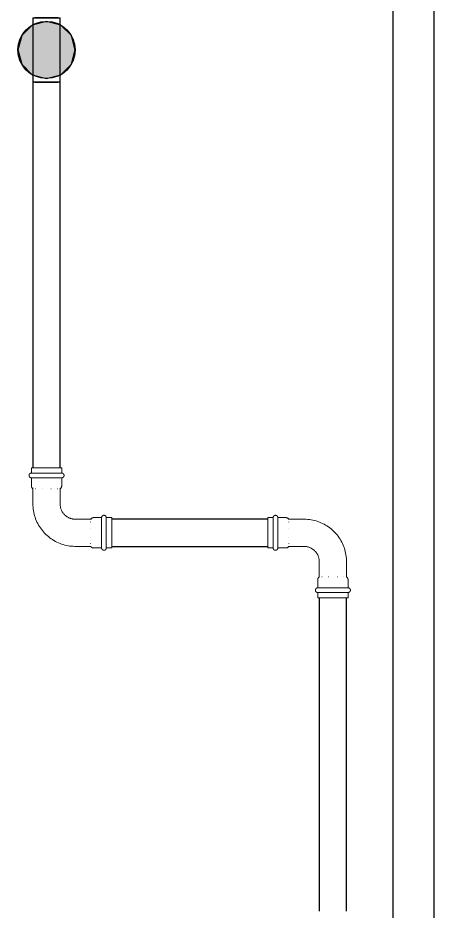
# Model space of a CAD drawing. Header units: inches. Extents: x -3327 to -1, y 8 to 1328.
# Drawn here: x -2028 to -1998.9, y 395.5 to 458 of the extents above; entities that cross this region are included whole.
import ezdxf

# ---------------------------------------------------------------- set-up
doc = ezdxf.new("R2010")
doc.units = ezdxf.units.IN
doc.header["$MEASUREMENT"] = 0
doc.layers.add('P-PIPE', color=3, linetype='Continuous', lineweight=9)
doc.layers.add('X - REF - FP', color=7, linetype='Continuous', true_color=0xb90000)

# ---------------------------------------------------------------- blocks, each defined once
blk = doc.blocks.new('Victaulic-VicPress316-Elbow 90-45deg Style P568_P571 - Standard-V18-SECOND LEVEL')
at = {"layer": 'P-PIPE'}
for p, q in [((-1.059, 4.55), (-1.059, 4.174)), ((1.059, 4.55), (-1.059, 4.55)), ((1.059, 4.174), (1.059, 4.55)), ((-1.059, 4.174), (1.059, 4.174)), ((-1.059, 3.845), (-1.059, 3.289)), ((-1.059, 3.845), (1.059, 3.845)), ((1.059, 3.289), (1.059, 3.845)), ((-0.95, 3.134), (-0.95, 2.015)), ((-0.769, 3.071), (-0.753, 3.071)), ((-0.312, 3.071), (-0.294, 3.071)), ((0.294, 3.071), (0.312, 3.071)), ((0.753, 3.071), (0.769, 3.071)), ((0.95, 2.015), (0.95, 3.119)), ((-4.174, 1.059), (-4.55, 1.059)), ((-4.55, 1.059), (-4.55, -1.059)), ((-4.174, -1.059), (-4.174, 1.059)), ((-3.289, 1.059), (-3.845, 1.059)), ((-3.845, -1.059), (-3.845, 1.059)), ((-2.015, 0.95), (-3.119, 0.95)), ((-3.071, 0.753), (-3.071, 0.769)), ((-3.071, 0.294), (-3.071, 0.312)), ((-3.071, -0.312), (-3.071, -0.294)), ((-4.55, -1.059), (-4.174, -1.059)), ((-3.845, -1.059), (-3.289, -1.059)), ((-3.134, -0.95), (-2.015, -0.95)), ((-3.071, -0.769), (-3.071, -0.753))]:
    blk.add_line(p, q, dxfattribs=at)
at = {"layer": 'P-PIPE', "flags": 128}
for points in [[(-1.059, 3.845), (-1.066, 3.846), (-1.072, 3.846), (-1.079, 3.847), (-1.085, 3.848), (-1.092, 3.849), (-1.098, 3.85), (-1.104, 3.852), (-1.111, 3.854), (-1.117, 3.856), (-1.123, 3.858), (-1.129, 3.861), (-1.135, 3.864), (-1.141, 3.867), (-1.146, 3.871), (-1.152, 3.874), (-1.157, 3.878), (-1.162, 3.882), (-1.167, 3.886), (-1.172, 3.891), (-1.177, 3.895), (-1.181, 3.9), (-1.186, 3.905), (-1.19, 3.91), (-1.194, 3.916), (-1.197, 3.921), (-1.201, 3.927), (-1.204, 3.932), (-1.207, 3.938), (-1.21, 3.944), (-1.212, 3.95), (-1.215, 3.957), (-1.217, 3.963), (-1.218, 3.969), (-1.22, 3.976), (-1.221, 3.982), (-1.222, 3.989), (-1.223, 3.995), (-1.223, 4.002), (-1.223, 4.008), (-1.223, 4.015), (-1.223, 4.021), (-1.223, 4.028), (-1.222, 4.034), (-1.221, 4.041), (-1.219, 4.047), (-1.218, 4.054), (-1.216, 4.06), (-1.214, 4.066), (-1.211, 4.072), (-1.209, 4.078), (-1.206, 4.084), (-1.203, 4.09), (-1.199, 4.096), (-1.196, 4.101), (-1.192, 4.107), (-1.188, 4.112), (-1.184, 4.117), (-1.179, 4.122), (-1.175, 4.127), (-1.17, 4.131), (-1.165, 4.136), (-1.16, 4.14), (-1.155, 4.144), (-1.149, 4.147), (-1.144, 4.151), (-1.138, 4.154), (-1.132, 4.157), (-1.126, 4.16), (-1.12, 4.163), (-1.114, 4.165), (-1.108, 4.167), (-1.102, 4.169), (-1.095, 4.17), (-1.089, 4.172), (-1.082, 4.173), (-1.076, 4.174), (-1.069, 4.174), (-1.063, 4.174), (-1.059, 4.174)], [(1.059, 4.174), (1.058, 4.174), (1.056, 4.174), (1.051, 4.174), (1.045, 4.174), (1.038, 4.174), (1.029, 4.174), (1.018, 4.174), (1.005, 4.174), (0.991, 4.174), (0.975, 4.174), (0.958, 4.174), (0.939, 4.174), (0.919, 4.174), (0.897, 4.174), (0.874, 4.174), (0.849, 4.174), (0.823, 4.174), (0.796, 4.174), (0.768, 4.174), (0.738, 4.174), (0.707, 4.174), (0.675, 4.174), (0.642, 4.174), (0.607, 4.174), (0.572, 4.174), (0.536, 4.174), (0.499, 4.174), (0.461, 4.174), (0.423, 4.174), (0.384, 4.174), (0.344, 4.174), (0.304, 4.174), (0.263, 4.174), (0.222, 4.174), (0.18, 4.174), (0.138, 4.174), (0.096, 4.174), (0.054, 4.174), (0.011, 4.174), (-0.031, 4.174), (-0.073, 4.174), (-0.115, 4.174), (-0.157, 4.174), (-0.199, 4.174), (-0.241, 4.174), (-0.282, 4.174), (-0.322, 4.174), (-0.362, 4.174), (-0.402, 4.174), (-0.441, 4.174), (-0.479, 4.174), (-0.516, 4.174), (-0.553, 4.174), (-0.588, 4.174), (-0.623, 4.174), (-0.657, 4.174), (-0.69, 4.174), (-0.721, 4.174), (-0.752, 4.174), (-0.781, 4.174), (-0.809, 4.174), (-0.836, 4.174), (-0.861, 4.174), (-0.885, 4.174), (-0.907, 4.174), (-0.929, 4.174), (-0.948, 4.174), (-0.966, 4.174), (-0.983, 4.174), (-0.998, 4.174), (-1.011, 4.174), (-1.023, 4.174), (-1.033, 4.174), (-1.042, 4.174), (-1.048, 4.174), (-1.054, 4.174), (-1.057, 4.174), (-1.059, 4.174), (-1.059, 4.174)], [(-1.059, 4.174), (-1.058, 4.174), (-1.056, 4.174), (-1.051, 4.174), (-1.045, 4.174), (-1.038, 4.174), (-1.029, 4.174), (-1.018, 4.174)], [(-1.059, 3.845), (-1.058, 3.845), (-1.056, 3.845), (-1.051, 3.845), (-1.045, 3.845), (-1.038, 3.845), (-1.029, 3.845), (-1.018, 3.845), (-1.005, 3.845), (-0.991, 3.845), (-0.975, 3.845), (-0.958, 3.845), (-0.939, 3.845), (-0.919, 3.845), (-0.897, 3.845), (-0.874, 3.845), (-0.849, 3.845), (-0.823, 3.845), (-0.796, 3.845), (-0.768, 3.845), (-0.738, 3.845), (-0.707, 3.845), (-0.675, 3.845), (-0.642, 3.845), (-0.607, 3.845), (-0.572, 3.845), (-0.536, 3.845), (-0.499, 3.845), (-0.461, 3.845), (-0.423, 3.845), (-0.384, 3.845), (-0.344, 3.845), (-0.304, 3.845), (-0.263, 3.845), (-0.222, 3.845), (-0.18, 3.845), (-0.138, 3.845), (-0.096, 3.845), (-0.054, 3.845), (-0.011, 3.845), (0.031, 3.845), (0.073, 3.845), (0.115, 3.845), (0.157, 3.845), (0.199, 3.845), (0.241, 3.845), (0.282, 3.845), (0.322, 3.845), (0.362, 3.845), (0.402, 3.845), (0.441, 3.845), (0.479, 3.845), (0.516, 3.845), (0.553, 3.845), (0.588, 3.845), (0.623, 3.845), (0.657, 3.845), (0.69, 3.845), (0.721, 3.845), (0.752, 3.845), (0.781, 3.845), (0.809, 3.845), (0.836, 3.845), (0.861, 3.845), (0.885, 3.845), (0.907, 3.845), (0.929, 3.845), (0.948, 3.845), (0.966, 3.845), (0.983, 3.845), (0.998, 3.845), (1.011, 3.845), (1.023, 3.845), (1.033, 3.845), (1.042, 3.845), (1.048, 3.845), (1.054, 3.845), (1.057, 3.845), (1.059, 3.845), (1.059, 3.845)], [(-1.023, 3.845), (-1.033, 3.845), (-1.042, 3.845), (-1.048, 3.845), (-1.054, 3.845), (-1.057, 3.845), (-1.059, 3.845), (-1.059, 3.845)], [(1.059, 3.845), (1.058, 3.845), (1.056, 3.845), (1.051, 3.845), (1.045, 3.845), (1.038, 3.845), (1.029, 3.845), (1.018, 3.845)], [(1.023, 4.174), (1.033, 4.174), (1.042, 4.174), (1.048, 4.174), (1.054, 4.174), (1.057, 4.174), (1.059, 4.174), (1.059, 4.174)], [(1.059, 4.174), (1.066, 4.174), (1.072, 4.174), (1.079, 4.173), (1.085, 4.172), (1.092, 4.171), (1.098, 4.17), (1.104, 4.168), (1.111, 4.166), (1.117, 4.164), (1.123, 4.162), (1.129, 4.159), (1.135, 4.156), (1.141, 4.153), (1.146, 4.149), (1.152, 4.146), (1.157, 4.142), (1.162, 4.138), (1.167, 4.134), (1.172, 4.129), (1.177, 4.125), (1.181, 4.12), (1.186, 4.115), (1.19, 4.11), (1.194, 4.104), (1.197, 4.099), (1.201, 4.093), (1.204, 4.088), (1.207, 4.082), (1.21, 4.076), (1.212, 4.07), (1.215, 4.063), (1.217, 4.057), (1.218, 4.051), (1.22, 4.044), (1.221, 4.038), (1.222, 4.031), (1.223, 4.025), (1.223, 4.018), (1.223, 4.012), (1.223, 4.005), (1.223, 3.999), (1.223, 3.992), (1.222, 3.986), (1.221, 3.979), (1.219, 3.973), (1.218, 3.966), (1.216, 3.96), (1.214, 3.954), (1.211, 3.948), (1.209, 3.942), (1.206, 3.936), (1.203, 3.93), (1.199, 3.924), (1.196, 3.919), (1.192, 3.913), (1.188, 3.908), (1.184, 3.903), (1.179, 3.898), (1.175, 3.893), (1.17, 3.889), (1.165, 3.884), (1.16, 3.88), (1.155, 3.876), (1.149, 3.873), (1.144, 3.869), (1.138, 3.866), (1.132, 3.863), (1.126, 3.86), (1.12, 3.857), (1.114, 3.855), (1.108, 3.853), (1.102, 3.851), (1.095, 3.85), (1.089, 3.848), (1.082, 3.847), (1.076, 3.846), (1.069, 3.846), (1.063, 3.846), (1.059, 3.845)], [(-0.95, 3.071), (-0.959, 3.078), (-0.967, 3.085), (-0.975, 3.092), (-0.983, 3.1), (-0.99, 3.108), (-0.997, 3.116), (-1.004, 3.125), (-1.01, 3.133), (-1.016, 3.143), (-1.022, 3.152), (-1.027, 3.161), (-1.032, 3.171), (-1.037, 3.181), (-1.041, 3.191), (-1.045, 3.201), (-1.048, 3.212), (-1.051, 3.222), (-1.053, 3.233), (-1.055, 3.244), (-1.057, 3.254), (-1.058, 3.265), (-1.059, 3.276), (-1.059, 3.287), (-1.059, 3.289)], [(1.059, 3.289), (1.059, 3.278), (1.058, 3.267), (1.057, 3.256), (1.056, 3.246), (1.054, 3.235), (1.051, 3.224), (1.048, 3.214), (1.045, 3.203), (1.042, 3.193), (1.037, 3.183), (1.033, 3.173), (1.028, 3.163), (1.023, 3.154), (1.017, 3.144), (1.011, 3.135), (1.005, 3.126), (0.998, 3.118), (0.991, 3.109), (0.984, 3.101), (0.976, 3.094), (0.968, 3.086), (0.96, 3.079), (0.952, 3.072), (0.95, 3.071)], [(-0.95, 2.015), (-0.951, 1.973), (-0.953, 1.93), (-0.958, 1.888), (-0.964, 1.846), (-0.971, 1.804), (-0.981, 1.762), (-0.991, 1.721), (-1.004, 1.68), (-1.018, 1.64), (-1.034, 1.6), (-1.051, 1.562), (-1.07, 1.523), (-1.091, 1.486), (-1.113, 1.449), (-1.136, 1.414), (-1.161, 1.379), (-1.187, 1.345), (-1.214, 1.313), (-1.243, 1.281), (-1.273, 1.251), (-1.304, 1.222), (-1.337, 1.194), (-1.37, 1.168), (-1.404, 1.143), (-1.44, 1.119), (-1.476, 1.097), (-1.513, 1.076), (-1.551, 1.056), (-1.59, 1.039), (-1.629, 1.022), (-1.669, 1.008), (-1.71, 0.995), (-1.751, 0.983), (-1.792, 0.974), (-1.834, 0.965), (-1.876, 0.959), (-1.919, 0.954), (-1.961, 0.951), (-2.004, 0.95), (-2.015, 0.95)], [(-2.015, -0.95), (-1.897, -0.948), (-1.778, -0.941), (-1.66, -0.929), (-1.543, -0.912), (-1.426, -0.891), (-1.31, -0.865), (-1.196, -0.835), (-1.082, -0.799), (-0.971, -0.76), (-0.861, -0.716), (-0.752, -0.668), (-0.646, -0.615), (-0.542, -0.558), (-0.44, -0.497), (-0.341, -0.432), (-0.244, -0.363), (-0.151, -0.29), (-0.06, -0.214), (0.028, -0.134), (0.112, -0.051), (0.193, 0.036), (0.27, 0.126), (0.344, 0.219), (0.414, 0.315), (0.48, 0.413), (0.542, 0.514), (0.6, 0.618), (0.654, 0.723), (0.703, 0.831), (0.748, 0.941), (0.789, 1.052), (0.826, 1.165), (0.857, 1.279), (0.884, 1.395), (0.907, 1.511), (0.925, 1.629), (0.938, 1.746), (0.946, 1.865), (0.95, 1.983), (0.95, 2.015)], [(-4.174, 1.059), (-4.174, 1.066), (-4.174, 1.072), (-4.173, 1.079), (-4.172, 1.085), (-4.171, 1.092), (-4.17, 1.098), (-4.168, 1.104), (-4.166, 1.111), (-4.164, 1.117), (-4.162, 1.123), (-4.159, 1.129), (-4.156, 1.135), (-4.153, 1.141), (-4.149, 1.146), (-4.146, 1.152), (-4.142, 1.157), (-4.138, 1.162), (-4.134, 1.167), (-4.129, 1.172), (-4.125, 1.177), (-4.12, 1.181), (-4.115, 1.186), (-4.11, 1.19), (-4.104, 1.194), (-4.099, 1.197), (-4.093, 1.201), (-4.088, 1.204), (-4.082, 1.207), (-4.076, 1.21), (-4.07, 1.212), (-4.063, 1.215), (-4.057, 1.217), (-4.051, 1.218), (-4.044, 1.22), (-4.038, 1.221), (-4.031, 1.222), (-4.025, 1.223), (-4.018, 1.223), (-4.012, 1.223), (-4.005, 1.223), (-3.999, 1.223), (-3.992, 1.223), (-3.986, 1.222), (-3.979, 1.221), (-3.973, 1.219), (-3.966, 1.218), (-3.96, 1.216), (-3.954, 1.214), (-3.948, 1.211), (-3.942, 1.209), (-3.936, 1.206), (-3.93, 1.203), (-3.924, 1.199), (-3.919, 1.196), (-3.913, 1.192), (-3.908, 1.188), (-3.903, 1.184), (-3.898, 1.179), (-3.893, 1.175), (-3.889, 1.17), (-3.884, 1.165), (-3.88, 1.16), (-3.876, 1.155), (-3.873, 1.149), (-3.869, 1.144), (-3.866, 1.138), (-3.863, 1.132), (-3.86, 1.126), (-3.857, 1.12), (-3.855, 1.114), (-3.853, 1.108), (-3.851, 1.102), (-3.85, 1.095), (-3.848, 1.089), (-3.847, 1.082), (-3.846, 1.076), (-3.846, 1.069), (-3.846, 1.063), (-3.845, 1.059)], [(-4.174, 1.059), (-4.174, 1.058), (-4.174, 1.056), (-4.174, 1.051), (-4.174, 1.045), (-4.174, 1.038), (-4.174, 1.029), (-4.174, 1.018), (-4.174, 1.005), (-4.174, 0.991), (-4.174, 0.975), (-4.174, 0.958), (-4.174, 0.939), (-4.174, 0.919), (-4.174, 0.897), (-4.174, 0.874), (-4.174, 0.849), (-4.174, 0.823), (-4.174, 0.796), (-4.174, 0.768), (-4.174, 0.738), (-4.174, 0.707), (-4.174, 0.675), (-4.174, 0.642), (-4.174, 0.607), (-4.174, 0.572), (-4.174, 0.536), (-4.174, 0.499), (-4.174, 0.461), (-4.174, 0.423), (-4.174, 0.384), (-4.174, 0.344), (-4.174, 0.304), (-4.174, 0.263), (-4.174, 0.222), (-4.174, 0.18), (-4.174, 0.138), (-4.174, 0.096), (-4.174, 0.054), (-4.174, 0.011), (-4.174, -0.031), (-4.174, -0.073), (-4.174, -0.115), (-4.174, -0.157), (-4.174, -0.199), (-4.174, -0.241), (-4.174, -0.282), (-4.174, -0.322), (-4.174, -0.362), (-4.174, -0.402), (-4.174, -0.441), (-4.174, -0.479), (-4.174, -0.516), (-4.174, -0.553), (-4.174, -0.588), (-4.174, -0.623), (-4.174, -0.657), (-4.174, -0.69), (-4.174, -0.721), (-4.174, -0.752), (-4.174, -0.781), (-4.174, -0.809), (-4.174, -0.836), (-4.174, -0.861), (-4.174, -0.885), (-4.174, -0.907), (-4.174, -0.929), (-4.174, -0.948), (-4.174, -0.966), (-4.174, -0.983), (-4.174, -0.998), (-4.174, -1.011), (-4.174, -1.023), (-4.174, -1.033), (-4.174, -1.042), (-4.174, -1.048), (-4.174, -1.054), (-4.174, -1.057), (-4.174, -1.059), (-4.174, -1.059)], [(-4.174, 1.023), (-4.174, 1.033), (-4.174, 1.042), (-4.174, 1.048), (-4.174, 1.054), (-4.174, 1.057), (-4.174, 1.059), (-4.174, 1.059)], [(-3.845, -1.059), (-3.845, -1.058), (-3.845, -1.056), (-3.845, -1.051), (-3.845, -1.045), (-3.845, -1.038), (-3.845, -1.029), (-3.845, -1.018), (-3.845, -1.005), (-3.845, -0.991), (-3.845, -0.975), (-3.845, -0.958), (-3.845, -0.939), (-3.845, -0.919), (-3.845, -0.897), (-3.845, -0.874), (-3.845, -0.849), (-3.845, -0.823), (-3.845, -0.796), (-3.845, -0.768), (-3.845, -0.738), (-3.845, -0.707), (-3.845, -0.675), (-3.845, -0.642), (-3.845, -0.607), (-3.845, -0.572), (-3.845, -0.536), (-3.845, -0.499), (-3.845, -0.461), (-3.845, -0.423), (-3.845, -0.384), (-3.845, -0.344), (-3.845, -0.304), (-3.845, -0.263), (-3.845, -0.222), (-3.845, -0.18), (-3.845, -0.138), (-3.845, -0.096), (-3.845, -0.054), (-3.845, -0.011), (-3.845, 0.031), (-3.845, 0.073), (-3.845, 0.115), (-3.845, 0.157), (-3.845, 0.199), (-3.845, 0.241), (-3.845, 0.282), (-3.845, 0.322), (-3.845, 0.362), (-3.845, 0.402), (-3.845, 0.441), (-3.845, 0.479), (-3.845, 0.516), (-3.845, 0.553), (-3.845, 0.588), (-3.845, 0.623), (-3.845, 0.657), (-3.845, 0.69), (-3.845, 0.721), (-3.845, 0.752), (-3.845, 0.781), (-3.845, 0.809), (-3.845, 0.836), (-3.845, 0.861), (-3.845, 0.885), (-3.845, 0.907), (-3.845, 0.929), (-3.845, 0.948), (-3.845, 0.966), (-3.845, 0.983), (-3.845, 0.998), (-3.845, 1.011), (-3.845, 1.023), (-3.845, 1.033), (-3.845, 1.042), (-3.845, 1.048), (-3.845, 1.054), (-3.845, 1.057), (-3.845, 1.059), (-3.845, 1.059)], [(-3.845, 1.059), (-3.845, 1.058), (-3.845, 1.056), (-3.845, 1.051), (-3.845, 1.045), (-3.845, 1.038), (-3.845, 1.029), (-3.845, 1.018)], [(-3.289, 1.059), (-3.278, 1.059), (-3.267, 1.058), (-3.256, 1.057), (-3.246, 1.056), (-3.235, 1.054), (-3.224, 1.051), (-3.214, 1.048), (-3.203, 1.045), (-3.193, 1.042), (-3.183, 1.037), (-3.173, 1.033), (-3.163, 1.028), (-3.154, 1.023), (-3.144, 1.017), (-3.135, 1.011), (-3.126, 1.005), (-3.118, 0.998), (-3.109, 0.991), (-3.101, 0.984), (-3.094, 0.976), (-3.086, 0.968), (-3.079, 0.96), (-3.072, 0.952), (-3.071, 0.95)], [(-4.174, -1.059), (-4.174, -1.058), (-4.174, -1.056), (-4.174, -1.051), (-4.174, -1.045), (-4.174, -1.038), (-4.174, -1.029), (-4.174, -1.018)], [(-3.845, -1.059), (-3.846, -1.066), (-3.846, -1.072), (-3.847, -1.079), (-3.848, -1.085), (-3.849, -1.092), (-3.85, -1.098), (-3.852, -1.104), (-3.854, -1.111), (-3.856, -1.117), (-3.858, -1.123), (-3.861, -1.129), (-3.864, -1.135), (-3.867, -1.141), (-3.871, -1.146), (-3.874, -1.152), (-3.878, -1.157), (-3.882, -1.162), (-3.886, -1.167), (-3.891, -1.172), (-3.895, -1.177), (-3.9, -1.181), (-3.905, -1.186), (-3.91, -1.19), (-3.916, -1.194), (-3.921, -1.197), (-3.927, -1.201), (-3.932, -1.204), (-3.938, -1.207), (-3.944, -1.21), (-3.95, -1.212), (-3.957, -1.215), (-3.963, -1.217), (-3.969, -1.218), (-3.976, -1.22), (-3.982, -1.221), (-3.989, -1.222), (-3.995, -1.223), (-4.002, -1.223), (-4.008, -1.223), (-4.015, -1.223), (-4.021, -1.223), (-4.028, -1.223), (-4.034, -1.222), (-4.041, -1.221), (-4.047, -1.219), (-4.054, -1.218), (-4.06, -1.216), (-4.066, -1.214), (-4.072, -1.211), (-4.078, -1.209), (-4.084, -1.206), (-4.09, -1.203), (-4.096, -1.199), (-4.101, -1.196), (-4.107, -1.192), (-4.112, -1.188), (-4.117, -1.184), (-4.122, -1.179), (-4.127, -1.175), (-4.131, -1.17), (-4.136, -1.165), (-4.14, -1.16), (-4.144, -1.155), (-4.147, -1.149), (-4.151, -1.144), (-4.154, -1.138), (-4.157, -1.132), (-4.16, -1.126), (-4.163, -1.12), (-4.165, -1.114), (-4.167, -1.108), (-4.169, -1.102), (-4.17, -1.095), (-4.172, -1.089), (-4.173, -1.082), (-4.174, -1.076), (-4.174, -1.069), (-4.174, -1.063), (-4.174, -1.059)], [(-3.845, -1.023), (-3.845, -1.033), (-3.845, -1.042), (-3.845, -1.048), (-3.845, -1.054), (-3.845, -1.057), (-3.845, -1.059), (-3.845, -1.059)], [(-3.071, -0.95), (-3.078, -0.959), (-3.085, -0.967), (-3.092, -0.975), (-3.1, -0.983), (-3.108, -0.99), (-3.116, -0.997), (-3.125, -1.004), (-3.133, -1.01), (-3.143, -1.016), (-3.152, -1.022), (-3.161, -1.027), (-3.171, -1.032), (-3.181, -1.037), (-3.191, -1.041), (-3.201, -1.045), (-3.212, -1.048), (-3.222, -1.051), (-3.233, -1.053), (-3.244, -1.055), (-3.254, -1.057), (-3.265, -1.058), (-3.276, -1.059), (-3.287, -1.059), (-3.289, -1.059)]]:
    blk.add_lwpolyline(points, dxfattribs=at)

msp = doc.modelspace()

# ---------------------------------------------------------------- hatches: boundary and pattern name
at = {"layer": 'X - REF - FP'}
h = msp.add_hatch(color=256, dxfattribs=at)
edge = h.paths.add_edge_path(flags=0)
edge.add_arc((-2026, 455.743), 2, 0, 360)
msp.add_hatch(color=256, dxfattribs=at).paths.add_polyline_path([(-2026, 453.743), (-2025, 454.011), (-2024.268, 454.743), (-2024, 455.743), (-2024.268, 456.743), (-2025, 457.475), (-2026, 457.743), (-2027, 457.475), (-2027.732, 456.743), (-2028, 455.743), (-2027.732, 454.743), (-2027, 454.011)], flags=0)

# ---------------------------------------------------------------- linework, layer by layer
for p, q in [((-2001.81, 593.223), (-2001.81, 372.4)), ((-1998.935, 372.398), (-1998.935, 593.223)), ((-2026.951, 457.987), (-2026.951, 453.499)), ((-2026.951, 457.987), (-2026, 457.987)), ((-2026.672, 457.987), (-2026.823, 457.987)), ((-2026.475, 457.987), (-2026.672, 457.987)), ((-2026.246, 457.987), (-2026.475, 457.987)), ((-2025.754, 457.987), (-2026.246, 457.987)), ((-2026, 457.987), (-2025.049, 457.987)), ((-2025.525, 457.987), (-2025.754, 457.987)), ((-2025.328, 457.987), (-2025.525, 457.987)), ((-2025.177, 457.987), (-2025.328, 457.987)), ((-2025.049, 453.499), (-2025.049, 457.987)), ((-2027, 457.475), (-2027.732, 456.743)), ((-2026, 457.743), (-2027, 457.475)), ((-2025, 457.475), (-2026, 457.743)), ((-2024.268, 456.743), (-2025, 457.475)), ((-2027.732, 456.743), (-2028, 455.743)), ((-2024, 455.743), (-2024.268, 456.743)), ((-2028, 455.743), (-2027.732, 454.743)), ((-2024.268, 454.743), (-2024, 455.743)), ((-2027.732, 454.743), (-2027, 454.011)), ((-2025, 454.011), (-2024.268, 454.743)), ((-2027, 454.011), (-2026, 453.743)), ((-2026, 453.499), (-2026.951, 453.499)), ((-2026.95, 453.499), (-2026.95, 426.537)), ((-2026.823, 453.499), (-2026.672, 453.499)), ((-2026.672, 453.499), (-2026.475, 453.499)), ((-2026.475, 453.499), (-2026.246, 453.499)), ((-2026.246, 453.499), (-2025.754, 453.499)), ((-2026, 453.743), (-2025, 454.011)), ((-2025.049, 453.499), (-2026, 453.499)), ((-2025.754, 453.499), (-2025.525, 453.499)), ((-2025.525, 453.499), (-2025.328, 453.499)), ((-2025.328, 453.499), (-2025.177, 453.499)), ((-2025.05, 426.537), (-2025.05, 453.499)), ((-2010.553, 422.937), (-2021.45, 422.937)), ((-2021.45, 421.037), (-2010.553, 421.037)), ((-2006.953, 417.437), (-2006.953, 395.537)), ((-2005.053, 395.537), (-2005.053, 417.437))]:
    msp.add_line(p, q, dxfattribs=at)
msp.add_circle((-2026, 455.743), 2, dxfattribs=at)

# ---------------------------------------------------------------- block references
for p, rotation in [((-2026, 421.987), 270), ((-2006.003, 421.987), 90)]:
    msp.add_blockref('Victaulic-VicPress316-Elbow 90-45deg Style P568_P571 - Standard-V18-SECOND LEVEL', p, dxfattribs=dict(at, rotation=rotation))

doc.saveas('drawing.dxf')
